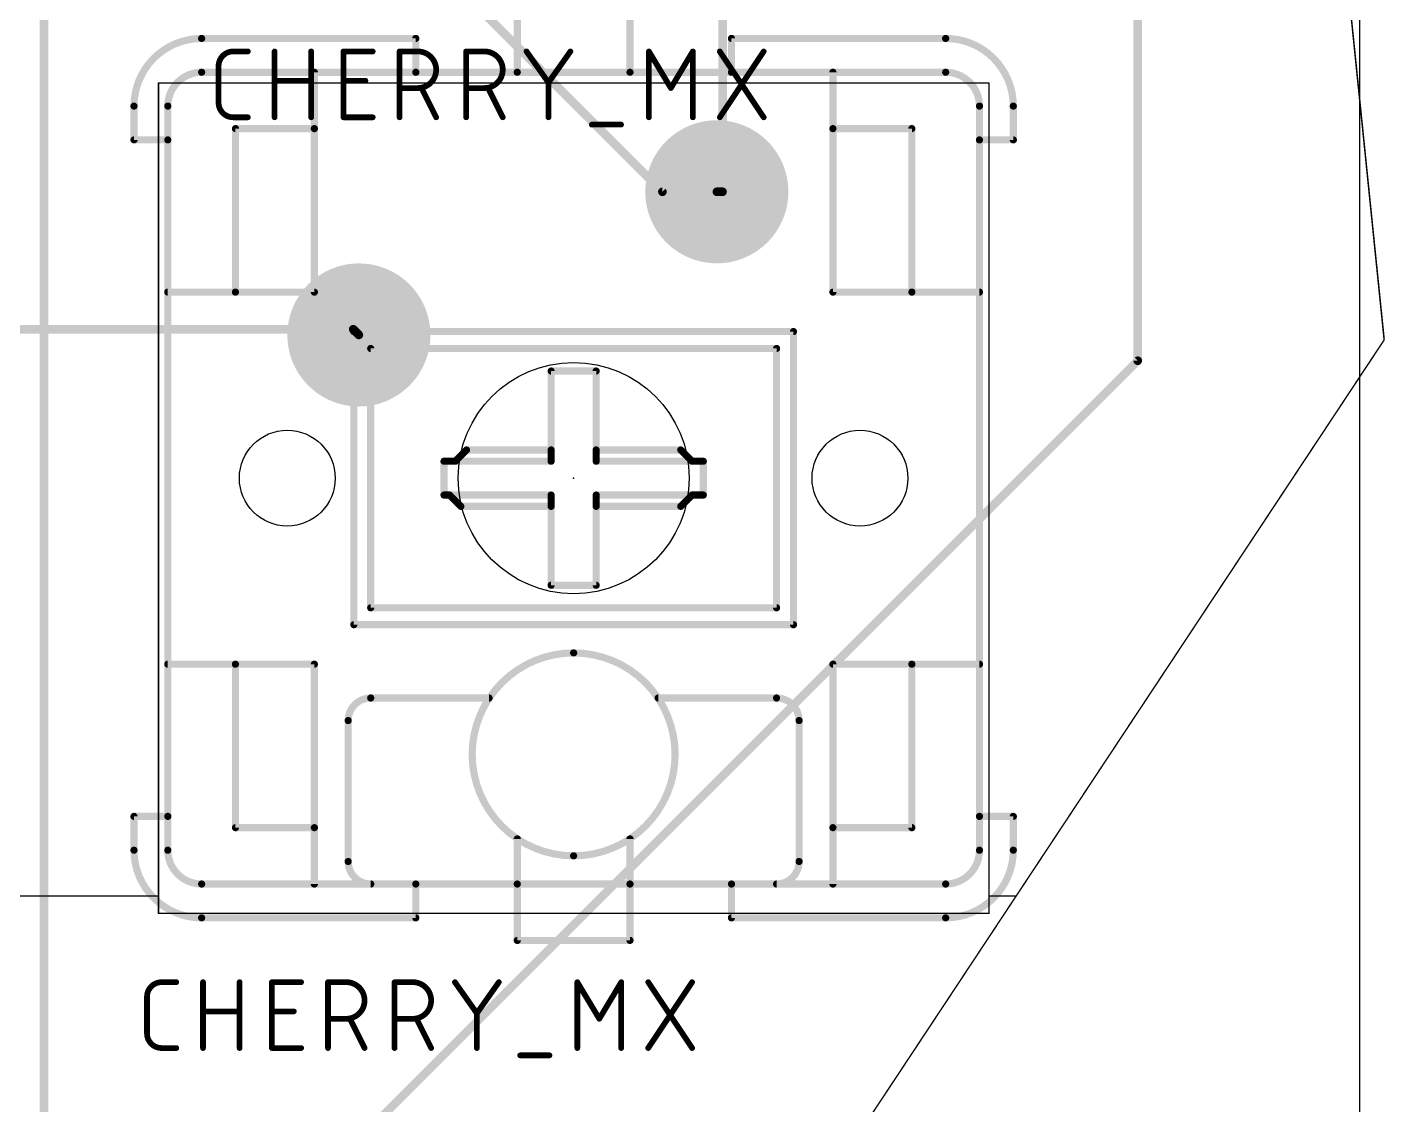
# Model space of a CAD drawing. Extents: x 8 to 150, y -13 to 106.
# Drawn here: x 126.19 to 150.28, y 40.95 to 60.07 of the extents above; entities that cross this region are included whole.
import ezdxf

# ---------------------------------------------------------------- set-up
doc = ezdxf.new("R2010")
doc.units = 0
for name, color, linetype in [('1', 22, 'CONTINUOUS'), ('16', 175, 'CONTINUOUS'), ('17', 82, 'CONTINUOUS'), ('20', 30, 'CONTINUOUS'), ('21', 253, 'CONTINUOUS'), ('23', 7, 'CONTINUOUS'), ('25', 253, 'CONTINUOUS'), ('49', 253, 'CONTINUOUS'), ('51', 253, 'CONTINUOUS')]:
    doc.layers.add(name, color=color, linetype=linetype)

# ---------------------------------------------------------------- blocks, each defined once
blk = doc.blocks.new('ROUNDP')
at = {"const_width": 0.5}
blk.add_lwpolyline([(0, -0.25, 1), (0, 0.25, 1), (0, -0.25)], format="xyb", dxfattribs=at)

msp = doc.modelspace()

# ---------------------------------------------------------------- linework, layer by layer
at = {"layer": '1', "const_width": 0.1524}
for points in [[(126.492, 28.3464), (126.492, 66.4464)], [(138.5316, 62.0268), (138.5316, 57.15)], [(138.5316, 57.15), (138.43, 57.15)]]:
    msp.add_lwpolyline(points, dxfattribs=at)
at = {"layer": '1', "const_width": 0.0762}
for points in [[(138.43, 57.1881, 1), (138.43, 57.1119)], [(138.4935, 57.15, 1), (138.5697, 57.15)], [(138.5316, 57.1119, 1), (138.5316, 57.1881)]]:
    msp.add_lwpolyline(points, format="xyb", dxfattribs=at)
at = {"layer": '16', "const_width": 0.1524}
for points in [[(145.8976, 54.1528), (145.8976, 95.0468)], [(121.0056, 73.6092), (137.4648, 57.15)], [(137.4648, 57.15), (138.43, 57.15)], [(131.9784, 54.7116), (124.0536, 54.7116)], [(131.9784, 54.7116), (132.08, 54.61)], [(124.5108, 32.766), (145.8976, 54.1528)]]:
    msp.add_lwpolyline(points, dxfattribs=at)
at = {"layer": '16', "const_width": 0.0762}
for points in [[(137.4648, 57.1881, 1), (137.4648, 57.1119)], [(137.4379, 57.1231, 1), (137.4917, 57.1769)], [(138.43, 57.1119, 1), (138.43, 57.1881)], [(132.0053, 54.7385, 1), (131.9515, 54.6847)], [(131.9784, 54.6735, 1), (131.9784, 54.7497)], [(132.0531, 54.5831, 1), (132.1069, 54.6369)], [(145.9245, 54.1259, 1), (145.8707, 54.1797)], [(145.8595, 54.1528, 1), (145.9357, 54.1528)]]:
    msp.add_lwpolyline(points, format="xyb", dxfattribs=at)
at = {"layer": '20', "const_width": 0.025}
for points in [[(150.2689, 54.5206), (147.988, 76.8708)], [(147.988, 76.8708), (150.2689, 54.5435)], [(150.2689, 54.5206), (112.6693, -2.286)]]:
    msp.add_lwpolyline(points, dxfattribs=at)
at = {"layer": '20', "const_width": 0.0125}
for points in [[(150.2627, 54.5428, 1), (150.2752, 54.5441)], [(150.2627, 54.5199, 1), (150.2752, 54.5212)], [(150.2742, 54.5171, 1), (150.2637, 54.524)]]:
    msp.add_lwpolyline(points, format="xyb", dxfattribs=at)
at = {"layer": '20'}
for centre, radius in [((135.89, 52.07), 2.05), ((130.81, 52.07), 0.85), ((140.97, 52.07), 0.85)]:
    msp.add_circle(centre, radius, dxfattribs=at)
at = {"layer": '21', "const_width": 0.127}
for points in [[(134.89, 60.27), (134.89, 59.27)], [(136.89, 60.27), (136.89, 59.27)], [(129.29, 59.87), (133.09, 59.87)], [(133.09, 59.87), (133.09, 59.27)], [(138.69, 59.87), (142.49, 59.87)], [(138.69, 59.87), (138.69, 59.27)], [(129.29, 59.27), (133.09, 59.27)], [(133.09, 59.27), (134.89, 59.27)], [(134.89, 59.27), (136.89, 59.27)], [(136.89, 59.27), (138.69, 59.27)], [(138.69, 59.27), (142.49, 59.27)], [(128.09, 58.07), (128.09, 58.67)], [(128.69, 58.07), (128.69, 58.67)], [(143.09, 58.67), (143.09, 58.07)], [(143.69, 58.67), (143.69, 58.07)], [(128.69, 58.07), (128.09, 58.07)], [(128.69, 46.07), (128.69, 58.07)], [(143.09, 58.07), (143.09, 46.07)], [(143.09, 58.07), (143.69, 58.07)], [(128.09, 45.47), (128.09, 46.07)], [(128.69, 46.07), (128.09, 46.07)], [(128.69, 45.47), (128.69, 46.07)], [(143.09, 46.07), (143.09, 45.47)], [(143.09, 46.07), (143.69, 46.07)], [(143.69, 46.07), (143.69, 45.47)], [(133.09, 44.87), (129.29, 44.87)], [(134.89, 44.87), (133.09, 44.87)], [(133.09, 44.87), (133.09, 44.27)], [(136.89, 44.87), (134.89, 44.87)], [(134.89, 44.87), (134.89, 43.87)], [(138.69, 44.87), (136.89, 44.87)], [(136.89, 44.87), (136.89, 43.87)], [(142.49, 44.87), (138.69, 44.87)], [(138.69, 44.87), (138.69, 44.27)], [(133.09, 44.27), (129.29, 44.27)], [(142.49, 44.27), (138.69, 44.27)], [(136.89, 43.87), (134.89, 43.87)]]:
    msp.add_lwpolyline(points, dxfattribs=at)
at = {"layer": '21'}
for points, const_width in [([(129.29, 59.87, 0.4142), (128.09, 58.67)], 0.127), ([(129.29, 59.9018, 1), (129.29, 59.8383)], 0.0635), ([(129.29, 59.8383, 1), (129.29, 59.9018)], 0.0635), ([(133.1217, 59.87, 1), (133.0583, 59.87)], 0.0635), ([(133.09, 59.8383, 1), (133.09, 59.9018)], 0.0635), ([(138.69, 59.9018, 1), (138.69, 59.8383)], 0.0635), ([(138.7217, 59.87, 1), (138.6583, 59.87)], 0.0635), ([(142.49, 59.9018, 1), (142.49, 59.8383)], 0.0635), ([(143.69, 58.67, 0.4142), (142.49, 59.87)], 0.127), ([(142.49, 59.8383, 1), (142.49, 59.9018)], 0.0635), ([(129.29, 59.27, 0.4142), (128.69, 58.67)], 0.127), ([(129.29, 59.3018, 1), (129.29, 59.2383)], 0.0635), ([(129.29, 59.2383, 1), (129.29, 59.3018)], 0.0635), ([(133.09, 59.3018, 1), (133.09, 59.2383)], 0.0635), ([(133.0583, 59.27, 1), (133.1217, 59.27)], 0.0635), ([(133.09, 59.2383, 1), (133.09, 59.3018)], 0.0635), ([(134.89, 59.3018, 1), (134.89, 59.2383)], 0.0635), ([(134.8583, 59.27, 1), (134.9218, 59.27)], 0.0635), ([(134.89, 59.2383, 1), (134.89, 59.3018)], 0.0635), ([(136.89, 59.3018, 1), (136.89, 59.2383)], 0.0635), ([(136.8583, 59.27, 1), (136.9218, 59.27)], 0.0635), ([(136.89, 59.2383, 1), (136.89, 59.3018)], 0.0635), ([(138.69, 59.3018, 1), (138.69, 59.2383)], 0.0635), ([(138.6583, 59.27, 1), (138.7217, 59.27)], 0.0635), ([(138.69, 59.2383, 1), (138.69, 59.3018)], 0.0635), ([(142.49, 59.3018, 1), (142.49, 59.2383)], 0.0635), ([(143.09, 58.67, 0.4142), (142.49, 59.27)], 0.127), ([(142.49, 59.2383, 1), (142.49, 59.3018)], 0.0635), ([(128.1217, 58.67, 1), (128.0583, 58.67)], 0.0635), ([(128.0583, 58.67, 1), (128.1217, 58.67)], 0.0635), ([(128.7217, 58.67, 1), (128.6583, 58.67)], 0.0635), ([(128.6583, 58.67, 1), (128.7217, 58.67)], 0.0635), ([(143.1217, 58.67, 1), (143.0583, 58.67)], 0.0635), ([(143.0583, 58.67, 1), (143.1217, 58.67)], 0.0635), ([(143.7217, 58.67, 1), (143.6583, 58.67)], 0.0635), ([(143.6583, 58.67, 1), (143.7217, 58.67)], 0.0635), ([(128.09, 58.1018, 1), (128.09, 58.0382)], 0.0635), ([(128.0583, 58.07, 1), (128.1217, 58.07)], 0.0635), ([(128.7217, 58.07, 1), (128.6583, 58.07)], 0.0635), ([(128.6583, 58.07, 1), (128.7217, 58.07)], 0.0635), ([(128.69, 58.0382, 1), (128.69, 58.1018)], 0.0635), ([(143.09, 58.1018, 1), (143.09, 58.0382)], 0.0635), ([(143.1217, 58.07, 1), (143.0583, 58.07)], 0.0635), ([(143.0583, 58.07, 1), (143.1217, 58.07)], 0.0635), ([(143.6583, 58.07, 1), (143.7217, 58.07)], 0.0635), ([(143.69, 58.0382, 1), (143.69, 58.1018)], 0.0635), ([(128.09, 46.1018, 1), (128.09, 46.0382)], 0.0635), ([(128.1217, 46.07, 1), (128.0583, 46.07)], 0.0635), ([(128.7217, 46.07, 1), (128.6583, 46.07)], 0.0635), ([(128.6583, 46.07, 1), (128.7217, 46.07)], 0.0635), ([(128.69, 46.0382, 1), (128.69, 46.1018)], 0.0635), ([(143.09, 46.1018, 1), (143.09, 46.0382)], 0.0635), ([(143.1217, 46.07, 1), (143.0583, 46.07)], 0.0635), ([(143.0583, 46.07, 1), (143.1217, 46.07)], 0.0635), ([(143.7217, 46.07, 1), (143.6583, 46.07)], 0.0635), ([(143.69, 46.0382, 1), (143.69, 46.1018)], 0.0635), ([(128.09, 45.47, 0.4142), (129.29, 44.27)], 0.127), ([(128.1217, 45.47, 1), (128.0583, 45.47)], 0.0635), ([(128.69, 45.47, 0.4142), (129.29, 44.87)], 0.127), ([(128.7217, 45.47, 1), (128.6583, 45.47)], 0.0635), ([(142.49, 44.27, 0.4142), (143.69, 45.47)], 0.127), ([(142.49, 44.87, 0.4142), (143.09, 45.47)], 0.127), ([(143.1217, 45.47, 1), (143.0583, 45.47)], 0.0635), ([(143.7217, 45.47, 1), (143.6583, 45.47)], 0.0635), ([(128.0583, 45.47, 1), (128.1217, 45.47)], 0.0635), ([(128.6583, 45.47, 1), (128.7217, 45.47)], 0.0635), ([(143.0583, 45.47, 1), (143.1217, 45.47)], 0.0635), ([(143.6583, 45.47, 1), (143.7217, 45.47)], 0.0635), ([(129.29, 44.9018, 1), (129.29, 44.8383)], 0.0635), ([(129.29, 44.8383, 1), (129.29, 44.9018)], 0.0635), ([(133.09, 44.9018, 1), (133.09, 44.8383)], 0.0635), ([(133.1217, 44.87, 1), (133.0583, 44.87)], 0.0635), ([(133.09, 44.8383, 1), (133.09, 44.9018)], 0.0635), ([(134.89, 44.9018, 1), (134.89, 44.8383)], 0.0635), ([(134.9218, 44.87, 1), (134.8583, 44.87)], 0.0635), ([(134.89, 44.8383, 1), (134.89, 44.9018)], 0.0635), ([(136.89, 44.9018, 1), (136.89, 44.8383)], 0.0635), ([(136.9218, 44.87, 1), (136.8583, 44.87)], 0.0635), ([(136.89, 44.8383, 1), (136.89, 44.9018)], 0.0635), ([(138.69, 44.9018, 1), (138.69, 44.8383)], 0.0635), ([(138.7217, 44.87, 1), (138.6583, 44.87)], 0.0635), ([(138.69, 44.8383, 1), (138.69, 44.9018)], 0.0635), ([(142.49, 44.9018, 1), (142.49, 44.8383)], 0.0635), ([(142.49, 44.8383, 1), (142.49, 44.9018)], 0.0635), ([(129.29, 44.3018, 1), (129.29, 44.2383)], 0.0635), ([(129.29, 44.2383, 1), (129.29, 44.3018)], 0.0635), ([(133.09, 44.2383, 1), (133.09, 44.3018)], 0.0635), ([(138.69, 44.3018, 1), (138.69, 44.2383)], 0.0635), ([(142.49, 44.3018, 1), (142.49, 44.2383)], 0.0635), ([(142.49, 44.2383, 1), (142.49, 44.3018)], 0.0635), ([(133.0583, 44.27, 1), (133.1217, 44.27)], 0.0635), ([(138.6583, 44.27, 1), (138.7217, 44.27)], 0.0635), ([(134.89, 43.9018, 1), (134.89, 43.8383)], 0.0635), ([(134.8583, 43.87, 1), (134.9218, 43.87)], 0.0635), ([(136.8583, 43.87, 1), (136.9218, 43.87)], 0.0635), ([(136.89, 43.8383, 1), (136.89, 43.9018)], 0.0635)]:
    msp.add_lwpolyline(points, format="xyb", dxfattribs=dict(at, const_width=const_width))
at = {"layer": '23'}
msp.add_point((135.89, 52.07), dxfattribs=at)
at = {"layer": '25'}
for points, const_width in [([(129.8504, 59.6392, 0.4142), (129.5908, 59.3796)], 0.1016), ([(129.8504, 59.6646, 1), (129.8504, 59.6138)], 0.0508), ([(129.8504, 59.6138, 1), (129.8504, 59.6646)], 0.0508), ([(130.1101, 59.6138, 1), (130.1101, 59.6646)], 0.0508), ([(130.6101, 59.6392, 1), (130.5593, 59.6392)], 0.0508), ([(131.2592, 59.6392, 1), (131.2084, 59.6392)], 0.0508), ([(131.8316, 59.6392, 1), (131.7808, 59.6392)], 0.0508), ([(131.8062, 59.6646, 1), (131.8062, 59.6138)], 0.0508), ([(132.3255, 59.6138, 1), (132.3255, 59.6646)], 0.0508), ([(132.8273, 59.6392, 1), (132.7765, 59.6392)], 0.0508), ([(132.8019, 59.6646, 1), (132.8019, 59.6138)], 0.0508), ([(133.1264, 58.9901, 1), (133.1264, 59.6392)], 0.1016), ([(133.1264, 59.6646, 1), (133.1264, 59.6138)], 0.0508), ([(133.1264, 59.6138, 1), (133.1264, 59.6646)], 0.0508), ([(134.0084, 59.6392, 1), (133.9576, 59.6392)], 0.0508), ([(133.983, 59.6646, 1), (133.983, 59.6138)], 0.0508), ([(134.3075, 58.9901, 1), (134.3075, 59.6392)], 0.1016), ([(134.3075, 59.6646, 1), (134.3075, 59.6138)], 0.0508), ([(134.3075, 59.6138, 1), (134.3075, 59.6646)], 0.0508), ([(135.0745, 59.6538, 1), (135.0329, 59.6246)], 0.0508), ([(135.8534, 59.6246, 1), (135.8119, 59.6538)], 0.0508), ([(137.2508, 59.6392, 1), (137.2, 59.6392)], 0.0508), ([(137.2472, 59.6523, 1), (137.2036, 59.6261)], 0.0508), ([(138.0297, 59.6392, 1), (137.9789, 59.6392)], 0.0508), ([(138.0261, 59.6261, 1), (137.9826, 59.6523)], 0.0508), ([(138.5038, 59.6533, 1), (138.4616, 59.6251)], 0.0508), ([(139.2828, 59.6251, 1), (139.2405, 59.6533)], 0.0508), ([(129.6162, 59.3796, 1), (129.5654, 59.3796)], 0.0508), ([(129.5654, 59.3796, 1), (129.6162, 59.3796)], 0.0508), ([(130.5847, 59.1453, 1), (130.5847, 59.0945)], 0.0508), ([(131.2338, 59.0945, 1), (131.2338, 59.1453)], 0.0508), ([(131.8062, 59.1453, 1), (131.8062, 59.0945)], 0.0508), ([(132.1956, 59.0945, 1), (132.1956, 59.1453)], 0.0508), ([(132.8019, 59.0155, 1), (132.8019, 58.9647)], 0.0508), ([(133.1264, 59.0155, 1), (133.1264, 58.9647)], 0.0508), ([(133.1264, 58.9647, 1), (133.1264, 59.0155)], 0.0508), ([(133.2141, 59.0014, 1), (133.1686, 58.9787)], 0.0508), ([(133.983, 59.0155, 1), (133.983, 58.9647)], 0.0508), ([(134.3075, 59.0155, 1), (134.3075, 58.9647)], 0.0508), ([(134.3075, 58.9647, 1), (134.3075, 59.0155)], 0.0508), ([(134.3952, 59.0014, 1), (134.3497, 58.9787)], 0.0508), ([(135.4224, 59.1021, 1), (135.4639, 59.0728)], 0.0508), ([(135.4686, 59.0875, 1), (135.4178, 59.0875)], 0.0508), ([(135.4224, 59.0728, 1), (135.4639, 59.1021)], 0.0508), ([(137.5931, 59.0032, 1), (137.6366, 58.977)], 0.0508), ([(137.5931, 58.977, 1), (137.6366, 59.0032)], 0.0508), ([(129.5908, 58.7304, 0.4142), (129.8504, 58.4708)], 0.1016), ([(129.6162, 58.7304, 1), (129.5654, 58.7304)], 0.0508), ([(129.5654, 58.7304, 1), (129.6162, 58.7304)], 0.0508), ([(129.8504, 58.4962, 1), (129.8504, 58.4454)], 0.0508), ([(129.8504, 58.4454, 1), (129.8504, 58.4962)], 0.0508), ([(130.1101, 58.4454, 1), (130.1101, 58.4962)], 0.0508), ([(130.5593, 58.4708, 1), (130.6101, 58.4708)], 0.0508), ([(131.2084, 58.4708, 1), (131.2592, 58.4708)], 0.0508), ([(131.8062, 58.4962, 1), (131.8062, 58.4454)], 0.0508), ([(131.7808, 58.4708, 1), (131.8316, 58.4708)], 0.0508), ([(132.3255, 58.4454, 1), (132.3255, 58.4962)], 0.0508), ([(132.7765, 58.4708, 1), (132.8273, 58.4708)], 0.0508), ([(133.4283, 58.4594, 1), (133.4737, 58.4822)], 0.0508), ([(133.9576, 58.4708, 1), (134.0084, 58.4708)], 0.0508), ([(134.6094, 58.4594, 1), (134.6548, 58.4822)], 0.0508), ([(135.4178, 58.4708, 1), (135.4686, 58.4708)], 0.0508), ([(136.2122, 58.3664, 1), (136.2122, 58.3156)], 0.0508), ([(136.7315, 58.3156, 1), (136.7315, 58.3664)], 0.0508), ([(137.2, 58.4708, 1), (137.2508, 58.4708)], 0.0508), ([(137.9789, 58.4708, 1), (138.0297, 58.4708)], 0.0508), ([(138.4616, 58.4849, 1), (138.5038, 58.4567)], 0.0508), ([(139.2405, 58.4567, 1), (139.2828, 58.4849)], 0.0508), ([(128.5804, 43.1292, 0.4142), (128.3208, 42.8696)], 0.1016), ([(128.5804, 43.1546, 1), (128.5804, 43.1038)], 0.0508), ([(128.5804, 43.1038, 1), (128.5804, 43.1546)], 0.0508), ([(128.8401, 43.1038, 1), (128.8401, 43.1546)], 0.0508), ([(129.3401, 43.1292, 1), (129.2893, 43.1292)], 0.0508), ([(129.9892, 43.1292, 1), (129.9384, 43.1292)], 0.0508), ([(130.5616, 43.1292, 1), (130.5108, 43.1292)], 0.0508), ([(130.5362, 43.1546, 1), (130.5362, 43.1038)], 0.0508), ([(131.0555, 43.1038, 1), (131.0555, 43.1546)], 0.0508), ([(131.5573, 43.1292, 1), (131.5065, 43.1292)], 0.0508), ([(131.5319, 43.1546, 1), (131.5319, 43.1038)], 0.0508), ([(131.8564, 42.4801, 1), (131.8564, 43.1292)], 0.1016), ([(131.8564, 43.1546, 1), (131.8564, 43.1038)], 0.0508), ([(131.8564, 43.1038, 1), (131.8564, 43.1546)], 0.0508), ([(132.7384, 43.1292, 1), (132.6876, 43.1292)], 0.0508), ([(132.713, 43.1546, 1), (132.713, 43.1038)], 0.0508), ([(133.0375, 42.4801, 1), (133.0375, 43.1292)], 0.1016), ([(133.0375, 43.1546, 1), (133.0375, 43.1038)], 0.0508), ([(133.0375, 43.1038, 1), (133.0375, 43.1546)], 0.0508), ([(133.8045, 43.1438, 1), (133.7629, 43.1146)], 0.0508), ([(134.5834, 43.1146, 1), (134.5419, 43.1438)], 0.0508), ([(135.9808, 43.1292, 1), (135.93, 43.1292)], 0.0508), ([(135.9772, 43.1423, 1), (135.9336, 43.1161)], 0.0508), ([(136.7597, 43.1292, 1), (136.7089, 43.1292)], 0.0508), ([(136.7561, 43.1161, 1), (136.7126, 43.1423)], 0.0508), ([(137.2338, 43.1433, 1), (137.1916, 43.1151)], 0.0508), ([(138.0128, 43.1151, 1), (137.9705, 43.1433)], 0.0508), ([(128.3462, 42.8696, 1), (128.2954, 42.8696)], 0.0508), ([(128.2954, 42.8696, 1), (128.3462, 42.8696)], 0.0508), ([(129.3147, 42.6353, 1), (129.3147, 42.5845)], 0.0508), ([(129.9638, 42.5845, 1), (129.9638, 42.6353)], 0.0508), ([(130.5362, 42.6353, 1), (130.5362, 42.5845)], 0.0508), ([(130.9256, 42.5845, 1), (130.9256, 42.6353)], 0.0508), ([(131.5319, 42.5055, 1), (131.5319, 42.4547)], 0.0508), ([(131.8564, 42.5055, 1), (131.8564, 42.4547)], 0.0508), ([(131.8564, 42.4547, 1), (131.8564, 42.5055)], 0.0508), ([(131.9441, 42.4914, 1), (131.8986, 42.4687)], 0.0508), ([(132.713, 42.5055, 1), (132.713, 42.4547)], 0.0508), ([(133.0375, 42.5055, 1), (133.0375, 42.4547)], 0.0508), ([(133.0375, 42.4547, 1), (133.0375, 42.5055)], 0.0508), ([(133.1252, 42.4914, 1), (133.0797, 42.4687)], 0.0508), ([(134.1524, 42.5921, 1), (134.1939, 42.5628)], 0.0508), ([(134.1986, 42.5775, 1), (134.1478, 42.5775)], 0.0508), ([(134.1524, 42.5628, 1), (134.1939, 42.5921)], 0.0508), ([(136.3231, 42.4932, 1), (136.3666, 42.467)], 0.0508), ([(136.3231, 42.467, 1), (136.3666, 42.4932)], 0.0508), ([(128.3208, 42.2204, 0.4142), (128.5804, 41.9608)], 0.1016), ([(128.3462, 42.2204, 1), (128.2954, 42.2204)], 0.0508), ([(128.2954, 42.2204, 1), (128.3462, 42.2204)], 0.0508), ([(128.5804, 41.9862, 1), (128.5804, 41.9354)], 0.0508), ([(128.5804, 41.9354, 1), (128.5804, 41.9862)], 0.0508), ([(128.8401, 41.9354, 1), (128.8401, 41.9862)], 0.0508), ([(129.2893, 41.9608, 1), (129.3401, 41.9608)], 0.0508), ([(129.9384, 41.9608, 1), (129.9892, 41.9608)], 0.0508), ([(130.5362, 41.9862, 1), (130.5362, 41.9354)], 0.0508), ([(130.5108, 41.9608, 1), (130.5616, 41.9608)], 0.0508), ([(131.0555, 41.9354, 1), (131.0555, 41.9862)], 0.0508), ([(131.5065, 41.9608, 1), (131.5573, 41.9608)], 0.0508), ([(132.1583, 41.9494, 1), (132.2037, 41.9722)], 0.0508), ([(132.6876, 41.9608, 1), (132.7384, 41.9608)], 0.0508), ([(133.3394, 41.9494, 1), (133.3848, 41.9722)], 0.0508), ([(134.1478, 41.9608, 1), (134.1986, 41.9608)], 0.0508), ([(135.93, 41.9608, 1), (135.9808, 41.9608)], 0.0508), ([(136.7089, 41.9608, 1), (136.7597, 41.9608)], 0.0508), ([(137.1916, 41.9749, 1), (137.2338, 41.9467)], 0.0508), ([(137.9705, 41.9467, 1), (138.0128, 41.9749)], 0.0508), ([(134.9422, 41.8564, 1), (134.9422, 41.8056)], 0.0508), ([(135.4615, 41.8056, 1), (135.4615, 41.8564)], 0.0508)]:
    msp.add_lwpolyline(points, format="xyb", dxfattribs=dict(at, const_width=const_width))
at = {"layer": '25', "const_width": 0.1016}
for points in [[(129.8504, 59.6392), (130.1101, 59.6392)], [(130.5847, 58.4708), (130.5847, 59.6392)], [(131.2338, 59.6392), (131.2338, 58.4708)], [(131.8062, 58.4708), (131.8062, 59.6392)], [(131.8062, 59.6392), (132.3255, 59.6392)], [(132.8019, 58.4708), (132.8019, 59.6392)], [(132.8019, 59.6392), (133.1264, 59.6392)], [(133.983, 58.4708), (133.983, 59.6392)], [(133.983, 59.6392), (134.3075, 59.6392)], [(135.0537, 59.6392), (135.4432, 59.0875)], [(135.4432, 59.0875), (135.8326, 59.6392)], [(137.2254, 58.4708), (137.2254, 59.6392)], [(137.2254, 59.6392), (137.6149, 58.9901)], [(137.6149, 58.9901), (138.0043, 59.6392)], [(138.0043, 59.6392), (138.0043, 58.4708)], [(138.4827, 58.4708), (139.2616, 59.6392)], [(138.4827, 59.6392), (139.2616, 58.4708)], [(129.5908, 58.7304), (129.5908, 59.3796)], [(130.5847, 59.1199), (131.2338, 59.1199)], [(131.8062, 59.1199), (132.1956, 59.1199)], [(133.1264, 58.9901), (132.8019, 58.9901)], [(133.451, 58.4708), (133.1913, 58.9901)], [(134.3075, 58.9901), (133.983, 58.9901)], [(134.6321, 58.4708), (134.3724, 58.9901)], [(135.4432, 58.4708), (135.4432, 59.0875)], [(130.1101, 58.4708), (129.8504, 58.4708)], [(132.3255, 58.4708), (131.8062, 58.4708)], [(136.2122, 58.341), (136.7315, 58.341)], [(128.5804, 43.1292), (128.8401, 43.1292)], [(129.3147, 41.9608), (129.3147, 43.1292)], [(129.9638, 43.1292), (129.9638, 41.9608)], [(130.5362, 41.9608), (130.5362, 43.1292)], [(130.5362, 43.1292), (131.0555, 43.1292)], [(131.5319, 41.9608), (131.5319, 43.1292)], [(131.5319, 43.1292), (131.8564, 43.1292)], [(132.713, 41.9608), (132.713, 43.1292)], [(132.713, 43.1292), (133.0375, 43.1292)], [(133.7837, 43.1292), (134.1732, 42.5775)], [(134.1732, 42.5775), (134.5626, 43.1292)], [(135.9554, 41.9608), (135.9554, 43.1292)], [(135.9554, 43.1292), (136.3449, 42.4801)], [(136.3449, 42.4801), (136.7343, 43.1292)], [(136.7343, 43.1292), (136.7343, 41.9608)], [(137.2127, 41.9608), (137.9916, 43.1292)], [(137.2127, 43.1292), (137.9916, 41.9608)], [(128.3208, 42.2204), (128.3208, 42.8696)], [(129.3147, 42.6099), (129.9638, 42.6099)], [(130.5362, 42.6099), (130.9256, 42.6099)], [(131.8564, 42.4801), (131.5319, 42.4801)], [(132.181, 41.9608), (131.9213, 42.4801)], [(133.0375, 42.4801), (132.713, 42.4801)], [(133.3621, 41.9608), (133.1024, 42.4801)], [(134.1732, 41.9608), (134.1732, 42.5775)], [(128.8401, 41.9608), (128.5804, 41.9608)], [(131.0555, 41.9608), (130.5362, 41.9608)], [(134.9422, 41.831), (135.4615, 41.831)]]:
    msp.add_lwpolyline(points, dxfattribs=at)
at = {"layer": '49'}
msp.add_line((149.84, -12.7), (149.84, 100), dxfattribs=at)
at = {"layer": '49', "const_width": 0.0125}
for points in [[(128.5253, 59.0867, 1), (128.5253, 59.0742)], [(128.5315, 59.0804, 1), (128.519, 59.0804)], [(143.2635, 59.0804, 1), (143.251, 59.0804)], [(143.2573, 59.0742, 1), (143.2573, 59.0867)], [(150.2679, 54.5501, 1), (150.2652, 54.5379)], [(150.2617, 54.5439, 1), (150.2721, 54.537)], [(150.2741, 54.54, 1), (150.2637, 54.5469)], [(150.2676, 54.5374, 1), (150.2703, 54.5496)], [(128.5315, 44.6574, 1), (128.519, 44.6574)], [(128.519, 44.6574, 1), (128.5315, 44.6574)], [(128.5253, 44.6511, 1), (128.5253, 44.6636)], [(143.2573, 44.6636, 1), (143.2573, 44.6511)], [(143.7406, 44.6511, 1), (143.7406, 44.6636)], [(128.5253, 44.3547, 1), (128.5253, 44.3422)], [(128.519, 44.3484, 1), (128.5315, 44.3484)], [(143.251, 44.3484, 1), (143.2635, 44.3484)], [(143.2573, 44.3422, 1), (143.2573, 44.3547)]]:
    msp.add_lwpolyline(points, format="xyb", dxfattribs=at)
at = {"layer": '49', "const_width": 0.025}
for points in [[(128.5253, 59.0804), (143.2573, 59.0804)], [(128.5253, 44.6574), (128.5253, 59.0804)], [(143.2573, 59.0804), (143.2573, 44.3484)], [(150.2689, 54.5435), (150.2665, 54.544)], [(150.2689, 54.5435), (150.2669, 54.5404)], [(128.5253, 44.6574), (125.2233, 44.6574)], [(128.5253, 44.3484), (128.5253, 44.6574)], [(143.7406, 44.6574), (143.2573, 44.6574)], [(128.5253, 44.3484), (143.2573, 44.3484)]]:
    msp.add_lwpolyline(points, dxfattribs=at)
at = {"layer": '51', "const_width": 0.127}
for points in [[(131.29, 58.27), (131.29, 59.27)], [(140.49, 58.27), (140.49, 59.27)], [(129.89, 55.37), (129.89, 58.27)], [(129.89, 58.27), (131.29, 58.27)], [(131.29, 55.37), (131.29, 58.27)], [(140.49, 55.37), (140.49, 58.27)], [(140.49, 58.27), (141.89, 58.27)], [(141.89, 55.37), (141.89, 58.27)], [(128.69, 55.37), (129.89, 55.37)], [(129.89, 55.37), (131.29, 55.37)], [(140.49, 55.37), (141.89, 55.37)], [(141.89, 55.37), (143.09, 55.37)], [(131.99, 54.67), (139.79, 54.67)], [(131.99, 49.47), (131.99, 54.67)], [(139.79, 54.67), (139.79, 49.47)], [(132.29, 49.77), (132.29, 54.37)], [(132.29, 54.37), (139.49, 54.37)], [(139.49, 54.37), (139.49, 49.77)], [(135.49, 52.57), (135.49, 53.97)], [(135.49, 53.97), (136.29, 53.97)], [(136.29, 53.97), (136.29, 52.57)], [(133.79, 52.37), (133.99, 52.57)], [(133.99, 52.57), (135.49, 52.57)], [(135.49, 52.37), (135.49, 52.57)], [(136.29, 52.57), (136.29, 52.37)], [(136.29, 52.57), (137.79, 52.57)], [(137.99, 52.37), (137.79, 52.57)], [(133.59, 51.77), (133.59, 52.37)], [(133.59, 52.37), (133.79, 52.37)], [(133.79, 52.37), (135.49, 52.37)], [(136.29, 52.37), (137.99, 52.37)], [(137.99, 52.37), (138.19, 52.37)], [(138.19, 52.37), (138.19, 51.77)], [(133.59, 51.77), (133.69, 51.77)], [(135.49, 51.77), (133.69, 51.77)], [(133.69, 51.77), (133.89, 51.57)], [(135.49, 51.57), (135.49, 51.77)], [(137.99, 51.77), (136.29, 51.77)], [(136.29, 51.77), (136.29, 51.57)], [(137.79, 51.57), (137.99, 51.77)], [(138.19, 51.77), (137.99, 51.77)], [(133.89, 51.57), (135.49, 51.57)], [(135.49, 50.17), (135.49, 51.57)], [(136.29, 51.57), (136.29, 50.17)], [(136.29, 51.57), (137.79, 51.57)], [(136.29, 50.17), (135.49, 50.17)], [(139.49, 49.77), (132.29, 49.77)], [(139.79, 49.47), (131.99, 49.47)], [(128.69, 48.77), (129.89, 48.77)], [(129.89, 48.77), (131.29, 48.77)], [(129.89, 45.87), (129.89, 48.77)], [(131.29, 45.87), (131.29, 48.77)], [(140.49, 48.77), (141.89, 48.77)], [(140.49, 45.87), (140.49, 48.77)], [(141.89, 48.77), (143.09, 48.77)], [(141.89, 45.87), (141.89, 48.77)], [(134.39, 48.17), (132.29, 48.17)], [(139.49, 48.17), (137.39, 48.17)], [(131.89, 47.77), (131.89, 45.27)], [(139.89, 47.77), (139.89, 45.27)], [(129.89, 45.87), (131.29, 45.87)], [(131.29, 44.87), (131.29, 45.87)], [(140.49, 44.87), (140.49, 45.87)], [(140.49, 45.87), (141.89, 45.87)], [(134.89, 44.87), (134.89, 45.67)], [(136.89, 45.67), (136.89, 44.87)]]:
    msp.add_lwpolyline(points, dxfattribs=at)
at = {"layer": '51'}
for points, const_width in [([(131.3218, 59.27, 1), (131.2583, 59.27)], 0.0635), ([(140.5217, 59.27, 1), (140.4583, 59.27)], 0.0635), ([(129.89, 58.3018, 1), (129.89, 58.2383)], 0.0635), ([(129.9218, 58.27, 1), (129.8583, 58.27)], 0.0635), ([(131.3218, 58.27, 1), (131.2583, 58.27)], 0.0635), ([(131.2583, 58.27, 1), (131.3218, 58.27)], 0.0635), ([(131.29, 58.2383, 1), (131.29, 58.3018)], 0.0635), ([(140.49, 58.3018, 1), (140.49, 58.2383)], 0.0635), ([(140.5217, 58.27, 1), (140.4583, 58.27)], 0.0635), ([(140.4583, 58.27, 1), (140.5217, 58.27)], 0.0635), ([(141.9218, 58.27, 1), (141.8583, 58.27)], 0.0635), ([(141.89, 58.2383, 1), (141.89, 58.3018)], 0.0635), ([(128.69, 55.4018, 1), (128.69, 55.3383)], 0.0635), ([(129.89, 55.4018, 1), (129.89, 55.3383)], 0.0635), ([(129.8583, 55.37, 1), (129.9218, 55.37)], 0.0635), ([(129.89, 55.3383, 1), (129.89, 55.4018)], 0.0635), ([(131.2583, 55.37, 1), (131.3218, 55.37)], 0.0635), ([(131.29, 55.3383, 1), (131.29, 55.4018)], 0.0635), ([(140.49, 55.4018, 1), (140.49, 55.3383)], 0.0635), ([(140.4583, 55.37, 1), (140.5217, 55.37)], 0.0635), ([(141.89, 55.4018, 1), (141.89, 55.3383)], 0.0635), ([(141.8583, 55.37, 1), (141.9218, 55.37)], 0.0635), ([(141.89, 55.3383, 1), (141.89, 55.4018)], 0.0635), ([(143.09, 55.3383, 1), (143.09, 55.4018)], 0.0635), ([(131.99, 54.7018, 1), (131.99, 54.6382)], 0.0635), ([(132.0217, 54.67, 1), (131.9583, 54.67)], 0.0635), ([(139.8218, 54.67, 1), (139.7583, 54.67)], 0.0635), ([(139.79, 54.6382, 1), (139.79, 54.7018)], 0.0635), ([(132.29, 54.4018, 1), (132.29, 54.3383)], 0.0635), ([(132.3218, 54.37, 1), (132.2583, 54.37)], 0.0635), ([(139.5217, 54.37, 1), (139.4583, 54.37)], 0.0635), ([(139.49, 54.3383, 1), (139.49, 54.4018)], 0.0635), ([(135.49, 54.0018, 1), (135.49, 53.9383)], 0.0635), ([(135.5217, 53.97, 1), (135.4583, 53.97)], 0.0635), ([(136.3218, 53.97, 1), (136.2583, 53.97)], 0.0635), ([(136.29, 53.9383, 1), (136.29, 54.0018)], 0.0635), ([(133.99, 52.6018, 1), (133.99, 52.5382)], 0.0635), ([(134.0125, 52.5475, 1), (133.9675, 52.5925)], 0.0635), ([(135.5217, 52.57, 1), (135.4583, 52.57)], 0.0635), ([(135.4583, 52.57, 1), (135.5217, 52.57)], 0.0635), ([(135.49, 52.5382, 1), (135.49, 52.6018)], 0.0635), ([(136.29, 52.6018, 1), (136.29, 52.5382)], 0.0635), ([(136.3218, 52.57, 1), (136.2583, 52.57)], 0.0635), ([(136.2583, 52.57, 1), (136.3218, 52.57)], 0.0635), ([(137.8125, 52.5925, 1), (137.7675, 52.5475)], 0.0635), ([(137.79, 52.5382, 1), (137.79, 52.6018)], 0.0635), ([(133.59, 52.4018, 1), (133.59, 52.3383)], 0.0635), ([(133.6217, 52.37, 1), (133.5583, 52.37)], 0.0635), ([(133.7675, 52.3925, 1), (133.8125, 52.3475)], 0.0635), ([(133.79, 52.4018, 1), (133.79, 52.3383)], 0.0635), ([(133.79, 52.3383, 1), (133.79, 52.4018)], 0.0635), ([(135.4583, 52.37, 1), (135.5217, 52.37)], 0.0635), ([(135.49, 52.3383, 1), (135.49, 52.4018)], 0.0635), ([(136.29, 52.4018, 1), (136.29, 52.3383)], 0.0635), ([(136.2583, 52.37, 1), (136.3218, 52.37)], 0.0635), ([(137.99, 52.4018, 1), (137.99, 52.3383)], 0.0635), ([(137.9675, 52.3475, 1), (138.0125, 52.3925)], 0.0635), ([(137.99, 52.3383, 1), (137.99, 52.4018)], 0.0635), ([(138.2217, 52.37, 1), (138.1583, 52.37)], 0.0635), ([(138.19, 52.3383, 1), (138.19, 52.4018)], 0.0635), ([(133.59, 51.8018, 1), (133.59, 51.7383)], 0.0635), ([(133.5583, 51.77, 1), (133.6217, 51.77)], 0.0635), ([(133.7125, 51.7925, 1), (133.6675, 51.7475)], 0.0635), ([(133.69, 51.8018, 1), (133.69, 51.7383)], 0.0635), ([(133.69, 51.7383, 1), (133.69, 51.8018)], 0.0635), ([(135.5217, 51.77, 1), (135.4583, 51.77)], 0.0635), ([(135.49, 51.7383, 1), (135.49, 51.8018)], 0.0635), ([(136.29, 51.8018, 1), (136.29, 51.7383)], 0.0635), ([(136.3218, 51.77, 1), (136.2583, 51.77)], 0.0635), ([(137.99, 51.8018, 1), (137.99, 51.7383)], 0.0635), ([(138.0125, 51.7475, 1), (137.9675, 51.7925)], 0.0635), ([(137.99, 51.7383, 1), (137.99, 51.8018)], 0.0635), ([(138.1583, 51.77, 1), (138.2217, 51.77)], 0.0635), ([(138.19, 51.7383, 1), (138.19, 51.8018)], 0.0635), ([(133.89, 51.6018, 1), (133.89, 51.5382)], 0.0635), ([(133.8675, 51.5475, 1), (133.9125, 51.5925)], 0.0635), ([(135.5217, 51.57, 1), (135.4583, 51.57)], 0.0635), ([(135.4583, 51.57, 1), (135.5217, 51.57)], 0.0635), ([(135.49, 51.5382, 1), (135.49, 51.6018)], 0.0635), ([(136.29, 51.6018, 1), (136.29, 51.5382)], 0.0635), ([(136.3218, 51.57, 1), (136.2583, 51.57)], 0.0635), ([(136.2583, 51.57, 1), (136.3218, 51.57)], 0.0635), ([(137.7675, 51.5925, 1), (137.8125, 51.5475)], 0.0635), ([(137.79, 51.5382, 1), (137.79, 51.6018)], 0.0635), ([(135.49, 50.2018, 1), (135.49, 50.1382)], 0.0635), ([(135.4583, 50.17, 1), (135.5217, 50.17)], 0.0635), ([(136.2583, 50.17, 1), (136.3218, 50.17)], 0.0635), ([(136.29, 50.1382, 1), (136.29, 50.2018)], 0.0635), ([(132.29, 49.8018, 1), (132.29, 49.7383)], 0.0635), ([(132.2583, 49.77, 1), (132.3218, 49.77)], 0.0635), ([(139.4583, 49.77, 1), (139.5217, 49.77)], 0.0635), ([(139.49, 49.7383, 1), (139.49, 49.8018)], 0.0635), ([(131.99, 49.5018, 1), (131.99, 49.4382)], 0.0635), ([(131.9583, 49.47, 1), (132.0217, 49.47)], 0.0635), ([(139.7583, 49.47, 1), (139.8218, 49.47)], 0.0635), ([(139.79, 49.4382, 1), (139.79, 49.5018)], 0.0635), ([(135.89, 48.97, 1), (135.89, 45.37)], 0.127), ([(135.89, 49.0018, 1), (135.89, 48.9382)], 0.0635), ([(135.89, 45.37, 1), (135.89, 48.97)], 0.127), ([(135.89, 48.9382, 1), (135.89, 49.0018)], 0.0635), ([(128.69, 48.8018, 1), (128.69, 48.7383)], 0.0635), ([(129.89, 48.8018, 1), (129.89, 48.7383)], 0.0635), ([(129.9218, 48.77, 1), (129.8583, 48.77)], 0.0635), ([(129.89, 48.7383, 1), (129.89, 48.8018)], 0.0635), ([(131.3218, 48.77, 1), (131.2583, 48.77)], 0.0635), ([(131.29, 48.7383, 1), (131.29, 48.8018)], 0.0635), ([(140.49, 48.8018, 1), (140.49, 48.7383)], 0.0635), ([(140.5217, 48.77, 1), (140.4583, 48.77)], 0.0635), ([(141.89, 48.8018, 1), (141.89, 48.7383)], 0.0635), ([(141.9218, 48.77, 1), (141.8583, 48.77)], 0.0635), ([(141.89, 48.7383, 1), (141.89, 48.8018)], 0.0635), ([(143.09, 48.7383, 1), (143.09, 48.8018)], 0.0635), ([(132.29, 48.17, 0.4142), (131.89, 47.77)], 0.127), ([(132.29, 48.2018, 1), (132.29, 48.1382)], 0.0635), ([(132.29, 48.1382, 1), (132.29, 48.2018)], 0.0635), ([(134.39, 48.1382, 1), (134.39, 48.2018)], 0.0635), ([(137.39, 48.2018, 1), (137.39, 48.1382)], 0.0635), ([(139.49, 48.2018, 1), (139.49, 48.1382)], 0.0635), ([(139.89, 47.77, 0.4142), (139.49, 48.17)], 0.127), ([(139.49, 48.1382, 1), (139.49, 48.2018)], 0.0635), ([(131.9218, 47.77, 1), (131.8583, 47.77)], 0.0635), ([(131.8583, 47.77, 1), (131.9218, 47.77)], 0.0635), ([(139.9218, 47.77, 1), (139.8583, 47.77)], 0.0635), ([(139.8583, 47.77, 1), (139.9218, 47.77)], 0.0635), ([(129.89, 45.9018, 1), (129.89, 45.8383)], 0.0635), ([(129.8583, 45.87, 1), (129.9218, 45.87)], 0.0635), ([(131.3218, 45.87, 1), (131.2583, 45.87)], 0.0635), ([(131.2583, 45.87, 1), (131.3218, 45.87)], 0.0635), ([(131.29, 45.8383, 1), (131.29, 45.9018)], 0.0635), ([(140.49, 45.9018, 1), (140.49, 45.8383)], 0.0635), ([(140.5217, 45.87, 1), (140.4583, 45.87)], 0.0635), ([(140.4583, 45.87, 1), (140.5217, 45.87)], 0.0635), ([(141.8583, 45.87, 1), (141.9218, 45.87)], 0.0635), ([(141.89, 45.8383, 1), (141.89, 45.9018)], 0.0635), ([(134.9218, 45.67, 1), (134.8583, 45.67)], 0.0635), ([(136.9218, 45.67, 1), (136.8583, 45.67)], 0.0635), ([(131.89, 45.27, 0.4142), (132.29, 44.87)], 0.127), ([(131.9218, 45.27, 1), (131.8583, 45.27)], 0.0635), ([(131.8583, 45.27, 1), (131.9218, 45.27)], 0.0635), ([(135.89, 45.4018, 1), (135.89, 45.3383)], 0.0635), ([(135.89, 45.3383, 1), (135.89, 45.4018)], 0.0635), ([(139.49, 44.87, 0.4142), (139.89, 45.27)], 0.127), ([(139.9218, 45.27, 1), (139.8583, 45.27)], 0.0635), ([(139.8583, 45.27, 1), (139.9218, 45.27)], 0.0635), ([(131.2583, 44.87, 1), (131.3218, 44.87)], 0.0635), ([(132.29, 44.8383, 1), (132.29, 44.9018)], 0.0635), ([(134.8583, 44.87, 1), (134.9218, 44.87)], 0.0635), ([(136.8583, 44.87, 1), (136.9218, 44.87)], 0.0635), ([(139.49, 44.9018, 1), (139.49, 44.8383)], 0.0635), ([(140.4583, 44.87, 1), (140.5217, 44.87)], 0.0635)]:
    msp.add_lwpolyline(points, format="xyb", dxfattribs=dict(at, const_width=const_width))

# ---------------------------------------------------------------- block references
at = {"layer": '17', "xscale": 2.54, "yscale": 2.54}
for p in [(138.43, 57.15), (138.43, 57.15), (132.08, 54.61), (132.08, 54.61)]:
    msp.add_blockref('ROUNDP', p, dxfattribs=at)

doc.saveas('drawing.dxf')
